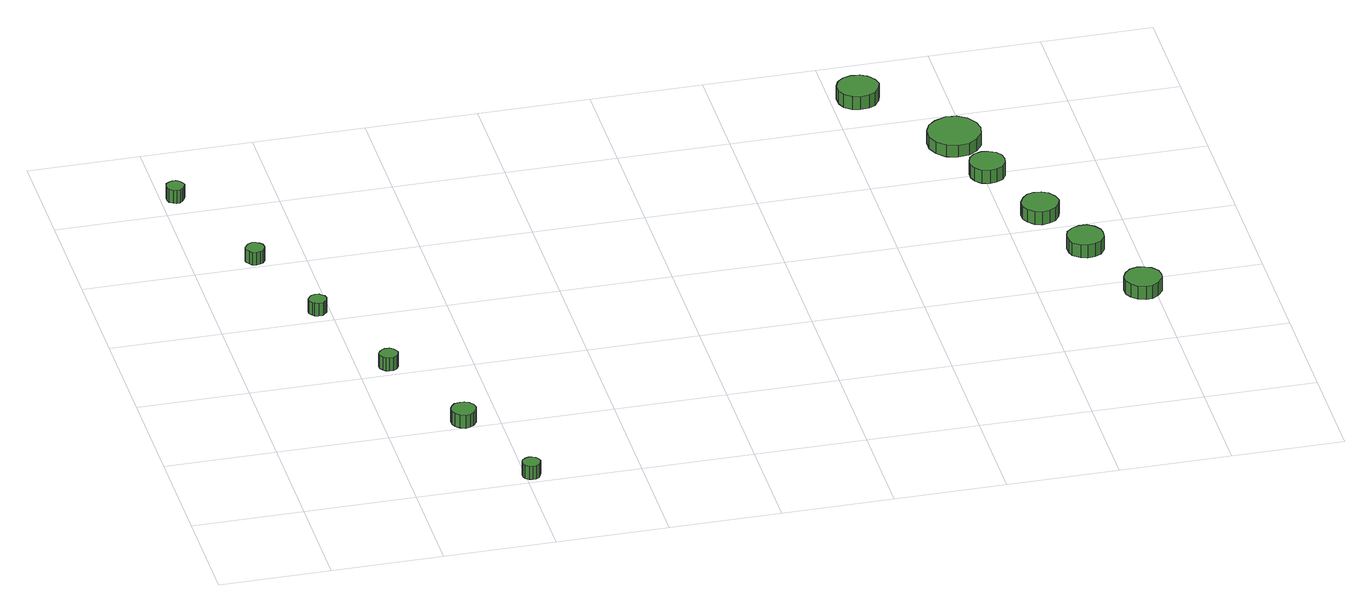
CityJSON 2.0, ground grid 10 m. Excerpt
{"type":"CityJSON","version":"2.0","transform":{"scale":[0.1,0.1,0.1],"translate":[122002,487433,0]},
"CityObjects":{
"tree1":{"type":"SolitaryVegetationObject","attributes":{"function":"something"},"geometry":[{"type":"MultiSurface","lod":"1","boundaries":[[[0,1,2,3,4,5,6,7,8,9,10,11,12,13,14]],[[15,16,17,18,19,20,21,22,23,24,25,26,27,28,29]],[[0,29,28,1]],[[1,28,27,2]],[[2,27,26,3]],[[3,26,25,4]],[[4,25,24,5]],[[5,24,23,6]],[[6,23,22,7]],[[7,22,21,8]],[[8,21,20,9]],[[9,20,19,10]],[[10,19,18,11]],[[11,18,17,12]],[[12,17,16,13]],[[13,16,15,14]],[[14,15,29,0]]]}]},
"tree2":{"type":"SolitaryVegetationObject","attributes":{"function":"something"},"geometry":[{"type":"MultiSurface","lod":"1","boundaries":[[[30,31,32,33,34,35,36,37,38,39,40,41,42,43,44]],[[45,46,47,48,49,50,51,52,53,54,55,56,57,58,59]],[[30,59,58,31]],[[31,58,57,32]],[[32,57,56,33]],[[33,56,55,34]],[[34,55,54,35]],[[35,54,53,36]],[[36,53,52,37]],[[37,52,51,38]],[[38,51,50,39]],[[39,50,49,40]],[[40,49,48,41]],[[41,48,47,42]],[[42,47,46,43]],[[43,46,45,44]],[[44,45,59,30]]]}]},
"tree3":{"type":"SolitaryVegetationObject","attributes":{"function":"something"},"geometry":[{"type":"MultiSurface","lod":"1","boundaries":[[[60,61,62,63,64,65,66,67,68,69,70,71,72,73,74]],[[75,76,77,78,79,80,81,82,83,84,85,86,87,88,89]],[[60,89,88,61]],[[61,88,87,62]],[[62,87,86,63]],[[63,86,85,64]],[[64,85,84,65]],[[65,84,83,66]],[[66,83,82,67]],[[67,82,81,68]],[[68,81,80,69]],[[69,80,79,70]],[[70,79,78,71]],[[71,78,77,72]],[[72,77,76,73]],[[73,76,75,74]],[[74,75,89,60]]]}]},
"tree4":{"type":"SolitaryVegetationObject","attributes":{"function":"something"},"geometry":[{"type":"MultiSurface","lod":"1","boundaries":[[[90,91,92,93,94,95,96,97,98,99,100,101,102,103,104]],[[105,106,107,108,109,110,111,112,113,114,115,116,117,118,119]],[[90,119,118,91]],[[91,118,117,92]],[[92,117,116,93]],[[93,116,115,94]],[[94,115,114,95]],[[95,114,113,96]],[[96,113,112,97]],[[97,112,111,98]],[[98,111,110,99]],[[99,110,109,100]],[[100,109,108,101]],[[101,108,107,102]],[[102,107,106,103]],[[103,106,105,104]],[[104,105,119,90]]]}]},
"tree5":{"type":"SolitaryVegetationObject","attributes":{"function":"something"},"geometry":[{"type":"MultiSurface","lod":"1","boundaries":[[[120,121,122,123,124,125,126,127,128,129,130,131,132,133,134]],[[135,136,137,138,139,140,141,142,143,144,145,146,147,148,149]],[[120,149,148,121]],[[121,148,147,122]],[[122,147,146,123]],[[123,146,145,124]],[[124,145,144,125]],[[125,144,143,126]],[[126,143,142,127]],[[127,142,141,128]],[[128,141,140,129]],[[129,140,139,130]],[[130,139,138,131]],[[131,138,137,132]],[[132,137,136,133]],[[133,136,135,134]],[[134,135,149,120]]]}]},
"tree6":{"type":"SolitaryVegetationObject","attributes":{"function":"something"},"geometry":[{"type":"MultiSurface","lod":"1","boundaries":[[[150,151,152,153,154,155,156,157,158,159,160,161,162,163,164]],[[165,166,167,168,169,170,171,172,173,174,175,176,177,178,179]],[[150,179,178,151]],[[151,178,177,152]],[[152,177,176,153]],[[153,176,175,154]],[[154,175,174,155]],[[155,174,173,156]],[[156,173,172,157]],[[157,172,171,158]],[[158,171,170,159]],[[159,170,169,160]],[[160,169,168,161]],[[161,168,167,162]],[[162,167,166,163]],[[163,166,165,164]],[[164,165,179,150]]]}]},
"tree7":{"type":"SolitaryVegetationObject","attributes":{"function":"something"},"geometry":[{"type":"MultiSurface","lod":"1","boundaries":[[[180,181,182,183,184,185,186,187,188,189,190,191,192,193,194]],[[195,196,197,198,199,200,201,202,203,204,205,206,207,208,209]],[[180,209,208,181]],[[181,208,207,182]],[[182,207,206,183]],[[183,206,205,184]],[[184,205,204,185]],[[185,204,203,186]],[[186,203,202,187]],[[187,202,201,188]],[[188,201,200,189]],[[189,200,199,190]],[[190,199,198,191]],[[191,198,197,192]],[[192,197,196,193]],[[193,196,195,194]],[[194,195,209,180]]]}]},
"tree8":{"type":"SolitaryVegetationObject","attributes":{"function":"something"},"geometry":[{"type":"MultiSurface","lod":"1","boundaries":[[[210,211,212,213,214,215,216,217,218,219,220,221,222,223,224]],[[225,226,227,228,229,230,231,232,233,234,235,236,237,238,239]],[[210,239,238,211]],[[211,238,237,212]],[[212,237,236,213]],[[213,236,235,214]],[[214,235,234,215]],[[215,234,233,216]],[[216,233,232,217]],[[217,232,231,218]],[[218,231,230,219]],[[219,230,229,220]],[[220,229,228,221]],[[221,228,227,222]],[[222,227,226,223]],[[223,226,225,224]],[[224,225,239,210]]]}]},
"tree9":{"type":"SolitaryVegetationObject","attributes":{"function":"something"},"geometry":[{"type":"MultiSurface","lod":"1","boundaries":[[[240,241,242,243,244,245,246,247,248,249,250,251,252,253,254]],[[255,256,257,258,259,260,261,262,263,264,265,266,267,268,269]],[[240,269,268,241]],[[241,268,267,242]],[[242,267,266,243]],[[243,266,265,244]],[[244,265,264,245]],[[245,264,263,246]],[[246,263,262,247]],[[247,262,261,248]],[[248,261,260,249]],[[249,260,259,250]],[[250,259,258,251]],[[251,258,257,252]],[[252,257,256,253]],[[253,256,255,254]],[[254,255,269,240]]]}]},
"tree10":{"type":"SolitaryVegetationObject","attributes":{"function":"something"},"geometry":[{"type":"MultiSurface","lod":"1","boundaries":[[[270,271,272,273,274,275,276,277,278,279,280,281,282,283,284]],[[285,286,287,288,289,290,291,292,293,294,295,296,297,298,299]],[[270,299,298,271]],[[271,298,297,272]],[[272,297,296,273]],[[273,296,295,274]],[[274,295,294,275]],[[275,294,293,276]],[[276,293,292,277]],[[277,292,291,278]],[[278,291,290,279]],[[279,290,289,280]],[[280,289,288,281]],[[281,288,287,282]],[[282,287,286,283]],[[283,286,285,284]],[[284,285,299,270]]]}]},
"tree11":{"type":"SolitaryVegetationObject","attributes":{"function":"something"},"geometry":[{"type":"MultiSurface","lod":"1","boundaries":[[[300,301,302,303,304,305,306,307,308,309,310,311,312,313,314]],[[315,316,317,318,319,320,321,322,323,324,325,326,327,328,329]],[[300,329,328,301]],[[301,328,327,302]],[[302,327,326,303]],[[303,326,325,304]],[[304,325,324,305]],[[305,324,323,306]],[[306,323,322,307]],[[307,322,321,308]],[[308,321,320,309]],[[309,320,319,310]],[[310,319,318,311]],[[311,318,317,312]],[[312,317,316,313]],[[313,316,315,314]],[[314,315,329,300]]]}]},
"tree12":{"type":"SolitaryVegetationObject","attributes":{"function":"something"},"geometry":[{"type":"MultiSurface","lod":"1","boundaries":[[[330,331,332,333,334,335,336,337,338,339,340,341,342,343,344]],[[345,346,347,348,349,350,351,352,353,354,355,356,357,358,359]],[[330,359,358,331]],[[331,358,357,332]],[[332,357,356,333]],[[333,356,355,334]],[[334,355,354,335]],[[335,354,353,336]],[[336,353,352,337]],[[337,352,351,338]],[[338,351,350,339]],[[339,350,349,340]],[[340,349,348,341]],[[341,348,347,342]],[[342,347,346,343]],[[343,346,345,344]],[[344,345,359,330]]]}]}
},
"vertices":[
[21,523,15],[20,526,15],[18,529,15],[15,531,15],[12,531,15],[9,530,15],[6,528,15],[5,525,15],[5,521,15],[6,518,15],[9,516,15],[12,515,15],[15,515,15],[18,517,15],[20,520,15],[20,520,2],[18,517,2],[15,515,2],[12,515,2],[9,516,2],[6,518,2],[5,521,2],[5,525,2],[6,528,2],[9,530,2],[12,531,2],[15,531,2],[18,529,2],[20,526,2],[21,523,2],
[65,411,13],[64,415,13],[62,417,13],[59,419,13],[56,420,13],[52,418,13],[50,416,13],[48,413,13],[48,410,13],[50,407,13],[52,404,13],[56,403,13],[59,404,13],[62,405,13],[64,408,13],[64,408,0],[62,405,0],[59,404,0],[56,403,0],[52,404,0],[50,407,0],[48,410,0],[48,413,0],[50,416,0],[52,418,0],[56,420,0],[59,419,0],[62,417,0],[64,415,0],[65,411,0],
[97,317,13],[96,320,13],[94,322,13],[92,324,13],[88,324,13],[85,323,13],[83,321,13],[81,318,13],[81,315,13],[83,312,13],[85,310,13],[88,309,13],[92,309,13],[94,311,13],[96,313,13],[96,313,0],[94,311,0],[92,309,0],[88,309,0],[85,310,0],[83,312,0],[81,315,0],[81,318,0],[83,321,0],[85,323,0],[88,324,0],[92,324,0],[94,322,0],[96,320,0],[97,317,0],
[136,215,13],[135,218,13],[133,221,13],[130,223,13],[126,223,13],[123,222,13],[121,220,13],[119,217,13],[119,213,13],[121,210,13],[123,208,13],[126,207,13],[130,207,13],[133,209,13],[135,212,13],[135,212,0],[133,209,0],[130,207,0],[126,207,0],[123,208,0],[121,210,0],[119,213,0],[119,217,0],[121,220,0],[123,222,0],[126,223,0],[130,223,0],[133,221,0],[135,218,0],[136,215,0],
[180,111,13],[179,116,13],[176,120,13],[172,122,13],[168,122,13],[163,121,13],[160,118,13],[158,114,13],[158,109,13],[160,105,13],[163,102,13],[168,100,13],[172,101,13],[176,103,13],[179,107,13],[179,107,0],[176,103,0],[172,101,0],[168,100,0],[163,102,0],[160,105,0],[158,109,0],[158,114,0],[160,118,0],[163,121,0],[168,122,0],[172,122,0],[176,120,0],[179,116,0],[180,111,0],
[213,11,14],[212,14,14],[210,17,14],[207,19,14],[204,19,14],[201,18,14],[198,16,14],[197,13,14],[197,9,14],[198,6,14],[201,4,14],[204,3,14],[207,3,14],[210,5,14],[212,8,14],[212,8,1],[210,5,1],[207,3,1],[204,3,1],[201,4,1],[198,6,1],[197,9,1],[197,13,1],[198,16,1],[201,18,1],[204,19,1],[207,19,1],[210,17,1],[212,14,1],[213,11,1],
[642,540,17],[640,547,17],[635,554,17],[629,557,17],[621,558,17],[614,556,17],[608,551,17],[605,544,17],[605,536,17],[608,529,17],[614,524,17],[621,522,17],[629,523,17],[635,526,17],[640,533,17],[640,533,4],[635,526,4],[629,523,4],[621,522,4],[614,524,4],[608,529,4],[605,536,4],[605,544,4],[608,551,4],[614,556,4],[621,558,4],[629,557,4],[635,554,4],[640,547,4],[642,540,4],
[719,397,15],[718,404,15],[714,409,15],[708,412,15],[702,413,15],[695,411,15],[690,406,15],[688,400,15],[688,394,15],[690,388,15],[695,383,15],[702,381,15],[708,382,15],[714,385,15],[718,391,15],[718,391,2],[714,385,2],[708,382,2],[702,381,2],[695,383,2],[690,388,2],[688,394,2],[688,400,2],[690,406,2],[695,411,2],[702,413,2],[708,412,2],[714,409,2],[718,404,2],[719,397,2],
[711,452,15],[709,461,15],[703,470,15],[695,475,15],[685,476,15],[675,472,15],[668,466,15],[664,457,15],[664,447,15],[668,438,15],[675,431,15],[685,428,15],[695,429,15],[703,434,15],[709,442,15],[709,442,3],[703,434,3],[695,429,3],[685,428,3],[675,431,3],[668,438,3],[664,447,3],[664,457,3],[668,466,3],[675,472,3],[685,476,3],[695,475,3],[703,470,3],[709,461,3],[711,452,3],
[749,322,14],[747,329,14],[743,335,14],[737,338,14],[730,339,14],[724,337,14],[719,332,14],[716,326,14],[716,319,14],[719,313,14],[724,308,14],[730,306,14],[737,307,14],[743,310,14],[747,316,14],[747,316,1],[743,310,1],[737,307,1],[730,306,1],[724,308,1],[719,313,1],[716,319,1],[716,326,1],[719,332,1],[724,337,1],[730,339,1],[737,338,1],[743,335,1],[747,329,1],[749,322,1],
[773,259,15],[772,265,15],[768,271,15],[762,275,15],[755,275,15],[749,273,15],[743,268,15],[741,262,15],[741,255,15],[743,249,15],[749,244,15],[755,242,15],[762,243,15],[768,246,15],[772,252,15],[772,252,2],[768,246,2],[762,243,2],[755,242,2],[749,244,2],[743,249,2],[741,255,2],[741,262,2],[743,268,2],[749,273,2],[755,275,2],[762,275,2],[768,271,2],[772,265,2],[773,259,2],
[805,177,17],[804,184,17],[799,190,17],[793,193,17],[787,194,17],[780,192,17],[775,187,17],[772,181,17],[772,174,17],[775,168,17],[780,163,17],[787,161,17],[793,161,17],[799,165,17],[804,171,17],[804,171,4],[799,165,4],[793,161,4],[787,161,4],[780,163,4],[775,168,4],[772,174,4],[772,181,4],[775,187,4],[780,192,4],[787,194,4],[793,193,4],[799,190,4],[804,184,4],[805,177,4]
]}
